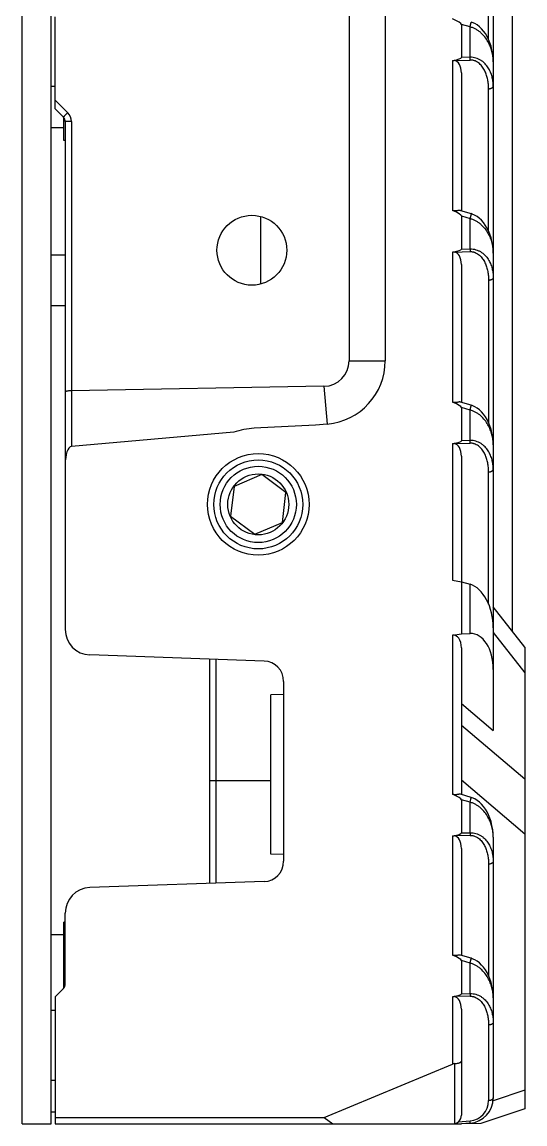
# Model space of a CAD drawing. Header units: millimetres. Extents: x 562 to 17351, y 2396 to 6995.
# Drawn here: x 2185.1 to 2224.7, y 3508 to 3594.7 of the extents above; entities that cross this region are included whole.
import ezdxf

# ---------------------------------------------------------------- set-up
doc = ezdxf.new("R2010")
doc.units = ezdxf.units.MM
doc.layers.add('02___PRT_ALL_AXES', color=7, linetype='Continuous')
doc.layers.add('_88746', color=7, linetype='Continuous')

msp = doc.modelspace()

# ---------------------------------------------------------------- linework, layer by layer
at = {"color": 7, "linetype": 'Continuous'}
for p, q in [((2223.732, 3806.66), (2223.732, 3546.748)), ((2222.232, 3802.594), (2222.232, 3538.921)), ((2221.867, 3593.282), (2221.867, 3597.719)), ((2213.732, 3597.408), (2213.732, 3568.011)), ((2210.89, 3595.807), (2210.89, 3568.011)), ((2220.407, 3594.278), (2219.732, 3594.48)), ((2219.732, 3594.48), (2219.732, 3591.869)), ((2220.407, 3591.886), (2220.407, 3594.278)), ((2219.032, 3591.639), (2219.032, 3579.835)), ((2219.166, 3591.64), (2220.407, 3591.672)), ((2220.407, 3591.886), (2219.732, 3591.869)), ((2219.732, 3590.654), (2219.732, 3579.812)), ((2187.732, 3587.829), (2187.732, 3589.579)), ((2221.867, 3578.206), (2221.867, 3589.408)), ((2187.732, 3588.523), (2188.726, 3587.529)), ((2187.732, 3587.829), (2188.386, 3587.175)), ((2189.019, 3586.822), (2188.532, 3586.822)), ((2188.532, 3586.822), (2188.532, 3546.857)), ((2189.019, 3586.822), (2189.019, 3565.641)), ((2203.932, 3574.047), (2203.932, 3579.361)), ((2219.657, 3579.834), (2220.487, 3579.586)), ((2219.732, 3579.405), (2220.407, 3579.202)), ((2219.732, 3579.405), (2219.732, 3576.794)), ((2220.407, 3576.811), (2220.407, 3579.202)), ((2219.732, 3576.794), (2220.407, 3576.811)), ((2219.032, 3576.563), (2219.032, 3564.76)), ((2219.166, 3576.565), (2220.407, 3576.597)), ((2219.732, 3575.579), (2219.732, 3564.737)), ((2221.867, 3574.333), (2221.867, 3563.132)), ((2210.89, 3568.011), (2213.732, 3568.011)), ((2189.017, 3565.641), (2189.017, 3561.267)), ((2208.908, 3565.998), (2189.019, 3565.641)), ((2208.908, 3565.998), (2209.168, 3563.03)), ((2220.487, 3564.51), (2219.657, 3564.759)), ((2220.407, 3564.127), (2219.732, 3564.329)), ((2219.732, 3564.329), (2219.732, 3561.718)), ((2220.407, 3561.735), (2220.407, 3564.127)), ((2208.238, 3562.948), (2203.418, 3562.696)), ((2209.168, 3563.03), (2208.238, 3562.948)), ((2201.803, 3562.385), (2189.017, 3561.267)), ((2219.032, 3561.488), (2219.032, 3550.735)), ((2219.166, 3561.49), (2220.407, 3561.521)), ((2220.407, 3561.735), (2219.732, 3561.718)), ((2219.732, 3560.503), (2219.732, 3546.527)), ((2204.012, 3559.054), (2201.837, 3558.122)), ((2205.908, 3557.637), (2204.012, 3559.054)), ((2221.867, 3548.855), (2221.867, 3559.257)), ((2201.837, 3558.122), (2201.557, 3555.771)), ((2205.628, 3555.286), (2205.908, 3557.637)), ((2201.557, 3555.771), (2203.452, 3554.353)), ((2203.452, 3554.353), (2205.628, 3555.286)), ((2219.032, 3550.735), (2219.732, 3550.621)), ((2219.732, 3550.621), (2220.407, 3550.419)), ((2220.407, 3546.544), (2220.407, 3550.419)), ((2224.732, 3545.479), (2222.232, 3548.652)), ((2219.032, 3546.413), (2219.732, 3546.527)), ((2219.032, 3546.413), (2219.032, 3533.897)), ((2219.732, 3546.527), (2220.407, 3546.544)), ((2222.232, 3546.622), (2224.732, 3543.448)), ((2224.732, 3545.479), (2224.732, 3509.14)), ((2204.188, 3544.379), (2190.463, 3544.859)), ((2219.732, 3545.428), (2219.732, 3533.874)), ((2199.932, 3526.88), (2199.932, 3544.528)), ((2200.422, 3526.897), (2200.422, 3544.511)), ((2205.732, 3542.78), (2205.732, 3528.628)), ((2219.732, 3541.044), (2222.232, 3538.921)), ((2224.732, 3535.074), (2219.732, 3539.32)), ((2204.732, 3534.953), (2199.932, 3534.953)), ((2224.732, 3530.749), (2219.732, 3534.995)), ((2220.487, 3533.648), (2219.657, 3533.897)), ((2220.407, 3533.265), (2219.732, 3533.467)), ((2219.732, 3533.467), (2219.732, 3530.856)), ((2220.407, 3530.873), (2220.407, 3533.265)), ((2219.732, 3530.856), (2220.407, 3530.873)), ((2219.032, 3530.626), (2219.032, 3521.241)), ((2220.407, 3530.659), (2219.166, 3530.627)), ((2222.232, 3530.525), (2222.232, 3510.005)), ((2219.732, 3529.641), (2219.732, 3521.218)), ((2221.867, 3528.395), (2221.867, 3519.613)), ((2204.188, 3527.029), (2190.463, 3526.549)), ((2188.532, 3518.961), (2188.532, 3524.55)), ((2220.487, 3520.992), (2219.657, 3521.241)), ((2220.407, 3520.609), (2219.732, 3520.811)), ((2219.732, 3520.811), (2219.732, 3518.2)), ((2220.407, 3518.217), (2220.407, 3520.609)), ((2188.386, 3518.607), (2187.732, 3517.954)), ((2187.732, 3517.954), (2187.732, 3507.954)), ((2219.032, 3517.97), (2219.032, 3512.662)), ((2220.407, 3518.003), (2219.166, 3517.971)), ((2219.732, 3518.2), (2220.407, 3518.217)), ((2219.732, 3516.985), (2219.732, 3508.654)), ((2221.867, 3515.739), (2221.867, 3509.791)), ((2208.932, 3508.454), (2219.032, 3512.662)), ((2219.186, 3512.7), (2219.186, 3507.971)), ((2224.732, 3510.608), (2222.217, 3509.776)), ((2224.732, 3509.14), (2221.266, 3507.994)), ((2187.732, 3508.454), (2208.932, 3508.454)), ((2208.932, 3508.454), (2209.607, 3507.954)), ((2219.481, 3508.116), (2220.407, 3508.197)), ((2187.732, 3507.954), (2219.032, 3507.954)), ((2219.105, 3507.954), (2219.732, 3507.954)), ((2220.407, 3508.013), (2219.732, 3507.954)), ((2221.266, 3507.994), (2219.732, 3507.954))]:
    msp.add_line(p, q, dxfattribs=at)
for points in [[(2222.232, 3591.538), (2222.224, 3591.806), (2222.191, 3592.139), (2222.136, 3592.457), (2222.061, 3592.756), (2221.969, 3593.035), (2221.863, 3593.294), (2221.744, 3593.531), (2221.613, 3593.748), (2221.469, 3593.948), (2221.313, 3594.129), (2221.145, 3594.29), (2220.966, 3594.428), (2220.779, 3594.541), (2220.585, 3594.628), (2220.487, 3594.661)], [(2222.232, 3576.463), (2222.224, 3576.733), (2222.191, 3577.065), (2222.136, 3577.382), (2222.06, 3577.683), (2221.967, 3577.965), (2221.859, 3578.227), (2221.737, 3578.467), (2221.604, 3578.686), (2221.459, 3578.885), (2221.302, 3579.065), (2221.134, 3579.223), (2220.957, 3579.359), (2220.77, 3579.47), (2220.577, 3579.555), (2220.487, 3579.586)], [(2222.232, 3561.387), (2222.224, 3561.655), (2222.191, 3561.989), (2222.136, 3562.306), (2222.061, 3562.605), (2221.969, 3562.885), (2221.863, 3563.143), (2221.744, 3563.38), (2221.613, 3563.598), (2221.469, 3563.797), (2221.313, 3563.978), (2221.145, 3564.139), (2220.966, 3564.277), (2220.779, 3564.39), (2220.585, 3564.477), (2220.487, 3564.51)], [(2222.232, 3530.525), (2222.224, 3530.792), (2222.191, 3531.126), (2222.136, 3531.443), (2222.061, 3531.743), (2221.969, 3532.022), (2221.863, 3532.28), (2221.744, 3532.517), (2221.613, 3532.735), (2221.469, 3532.935), (2221.313, 3533.116), (2221.145, 3533.276), (2220.966, 3533.414), (2220.779, 3533.528), (2220.585, 3533.615), (2220.487, 3533.648)], [(2222.232, 3517.869), (2222.224, 3518.137), (2222.191, 3518.47), (2222.136, 3518.787), (2222.061, 3519.087), (2221.969, 3519.366), (2221.863, 3519.624), (2221.744, 3519.862), (2221.613, 3520.079), (2221.469, 3520.279), (2221.313, 3520.46), (2221.145, 3520.62), (2220.966, 3520.758), (2220.779, 3520.872), (2220.585, 3520.959), (2220.487, 3520.992)]]:
    msp.add_lwpolyline(points, dxfattribs=at)
for radius in [4, 3.5, 2.4]:
    msp.add_circle((2203.732, 3556.704), radius, dxfattribs=at)
for centre, radius, start, end in [((2188.032, 3586.822), 0.5, 0, 45.00042), ((2188.019, 3586.822), 1, 0, 45), ((2208.732, 3568.011), 5, 275, 0), ((2203.732, 3556.704), 6, 93, 108.75533), ((2190.532, 3546.857), 2, 180, 268), ((2204.132, 3542.78), 1.6, 0, 88), ((2204.132, 3528.628), 1.6, 272, 0), ((2190.532, 3524.55), 2, 92, 180), ((2188.032, 3518.961), 0.5, 315, 0), ((2220.232, 3510.005), 2, 275, 0), ((2220.267, 3509.791), 1.6, 275.00005, 359.99995), ((2219.032, 3508.654), 0.7, 270, 360)]:
    msp.add_arc(centre, radius, start, end, dxfattribs=at)
for centre, major_axis, ratio, start_param, end_param in [((2215.143, 3595.847), (4.588, -1.377), 0.083503, 0.025059, 0.58464), ((2215.143, 3591.753), (-4.589, -0.117), 0.087128, 2.57979, 3.139371), ((2219.032, 3590.54), (0.119, 1.102), 0.625869, -1.399955, -0.020975), ((2215.143, 3580.772), (4.588, -1.377), 0.083503, 0.025059, 0.58464), ((2215.143, 3576.677), (4.589, 0.117), 0.087128, -0.561803, -0.002222), ((2219.032, 3575.465), (0.119, 1.102), 0.625869, -1.399955, -0.020975), ((2208.872, 3568.011), (2.018, 0), 0.997597, -1.552812, 0), ((2215.143, 3565.697), (4.588, -1.377), 0.083503, 0.025059, 0.58464), ((2189.032, 3559.848), (0, -1.419), 0.352375, -3.110774, -1.570796), ((2215.143, 3561.602), (-4.589, -0.117), 0.087128, 2.57979, 3.139371), ((2219.032, 3560.389), (0.119, 1.102), 0.625869, -1.399955, -0.020975), ((2220.232, 3547.32), (-0.34, 3.149), 0.625869, -1.741638, -0.258108), ((2219.032, 3545.314), (0.119, 1.102), 0.625869, -1.399955, 0.170842), ((2220.232, 3543.388), (0.34, 3.149), 0.625869, -1.399955, 0.083575), ((2215.143, 3534.834), (4.588, -1.377), 0.083503, 0.025059, 0.58464), ((2215.143, 3530.74), (4.589, 0.117), 0.087128, -0.561803, -0.002222), ((2219.032, 3529.527), (0.119, 1.102), 0.625869, -1.399955, -0.020975), ((2215.143, 3522.178), (4.588, -1.377), 0.083503, 0.025059, 0.58464), ((2215.143, 3518.084), (4.589, 0.117), 0.087128, -0.561803, -0.002222), ((2219.032, 3516.871), (0.119, 1.102), 0.625869, -1.399955, -0.020975), ((2219.032, 3511.568), (0.272, 1.121), 0.575257, 0.178431, 0.39937)]:
    msp.add_ellipse(centre, major_axis=major_axis, ratio=ratio, start_param=start_param, end_param=end_param, dxfattribs=at)
for points, knots in [([(2220.407, 3594.278), (2220.414, 3594.302), (2220.428, 3594.35), (2220.447, 3594.42), (2220.463, 3594.485), (2220.474, 3594.534), (2220.481, 3594.57), (2220.485, 3594.592), (2220.488, 3594.612), (2220.49, 3594.626), (2220.491, 3594.636), (2220.491, 3594.642), (2220.491, 3594.647), (2220.491, 3594.652), (2220.49, 3594.655), (2220.49, 3594.658), (2220.488, 3594.66), (2220.487, 3594.661), (2220.487, 3594.661)], [0, 0, 0, 0, 0.194087, 0.380069, 0.55108, 0.700836, 0.765999, 0.823888, 0.873984, 0.915878, 0.933647, 0.94926, 0.962709, 0.974003, 0.983177, 0.990338, 0.995744, 1, 1, 1, 1]), ([(2222.232, 3591.538), (2222.232, 3591.672), (2222.215, 3591.943), (2222.139, 3592.345), (2222.01, 3592.742), (2221.827, 3593.128), (2221.582, 3593.496), (2221.323, 3593.774), (2221.079, 3593.969), (2220.874, 3594.1), (2220.649, 3594.207), (2220.489, 3594.258), (2220.407, 3594.278)], [0, 0, 0, 0, 0.114157, 0.229711, 0.347349, 0.467857, 0.592213, 0.721633, 0.78874, 0.857568, 0.928087, 1, 1, 1, 1]), ([(2219.032, 3591.639), (2219.054, 3591.642), (2219.099, 3591.647), (2219.144, 3591.644), (2219.166, 3591.64)], [0, 0, 0, 0, 0.502289, 1, 1, 1, 1]), ([(2222.232, 3589.622), (2222.232, 3589.747), (2222.221, 3589.936), (2222.183, 3590.183), (2222.128, 3590.429), (2222.026, 3590.731), (2221.878, 3591.016), (2221.728, 3591.229), (2221.596, 3591.381), (2221.446, 3591.521), (2221.275, 3591.646), (2221.083, 3591.751), (2220.871, 3591.831), (2220.643, 3591.879), (2220.486, 3591.888), (2220.407, 3591.886)], [0, 0, 0, 0, 0.115995, 0.173963, 0.232018, 0.348771, 0.46744, 0.528045, 0.589806, 0.653038, 0.718084, 0.785268, 0.854787, 0.926541, 1, 1, 1, 1]), ([(2220.407, 3591.672), (2220.408, 3591.706), (2220.409, 3591.778), (2220.408, 3591.849), (2220.407, 3591.886)], [0, 0, 0, 0, 0.479364, 1, 1, 1, 1]), ([(2221.867, 3589.408), (2221.867, 3589.527), (2221.856, 3589.766), (2221.806, 3590.121), (2221.732, 3590.41), (2221.652, 3590.636), (2221.58, 3590.802), (2221.495, 3590.963), (2221.362, 3591.169), (2221.195, 3591.359), (2220.99, 3591.512), (2220.843, 3591.588), (2220.716, 3591.633), (2220.616, 3591.657), (2220.512, 3591.671), (2220.442, 3591.673), (2220.407, 3591.672)], [0, 0, 0, 0, 0.120259, 0.240287, 0.360446, 0.420758, 0.481329, 0.542282, 0.603781, 0.72918, 0.793974, 0.860614, 0.894755, 0.929412, 0.964534, 1, 1, 1, 1]), ([(2221.867, 3589.408), (2221.892, 3589.409), (2221.939, 3589.414), (2222.008, 3589.428), (2222.071, 3589.448), (2222.126, 3589.474), (2222.172, 3589.506), (2222.206, 3589.541), (2222.224, 3589.575), (2222.231, 3589.602), (2222.232, 3589.615), (2222.232, 3589.622)], [0, 0, 0, 0, 0.159673, 0.31372, 0.458654, 0.591786, 0.711428, 0.817466, 0.911989, 0.956472, 1, 1, 1, 1]), ([(2188.726, 3587.529), (2188.704, 3587.506), (2188.659, 3587.462), (2188.605, 3587.407), (2188.564, 3587.365), (2188.535, 3587.335), (2188.508, 3587.308), (2188.483, 3587.282), (2188.461, 3587.259), (2188.441, 3587.238), (2188.427, 3587.223), (2188.417, 3587.212), (2188.41, 3587.204), (2188.404, 3587.198), (2188.399, 3587.192), (2188.395, 3587.188), (2188.392, 3587.184), (2188.389, 3587.18), (2188.387, 3587.178), (2188.386, 3587.176), (2188.386, 3587.176), (2188.386, 3587.175), (2188.386, 3587.175)], [0, 0, 0, 0, 0.195909, 0.38376, 0.472438, 0.556507, 0.635161, 0.70767, 0.773345, 0.831581, 0.881819, 0.903794, 0.923602, 0.941191, 0.956527, 0.969577, 0.980309, 0.988699, 0.99474, 0.998445, 0.999454, 1, 1, 1, 1]), ([(2219.657, 3579.834), (2219.65, 3579.837), (2219.633, 3579.84), (2219.607, 3579.842), (2219.578, 3579.841), (2219.546, 3579.837), (2219.512, 3579.832), (2219.462, 3579.824), (2219.41, 3579.813), (2219.355, 3579.804), (2219.311, 3579.798), (2219.266, 3579.794), (2219.219, 3579.792), (2219.172, 3579.795), (2219.124, 3579.803), (2219.078, 3579.816), (2219.047, 3579.828), (2219.032, 3579.835)], [0, 0, 0, 0, 0.037591, 0.079248, 0.125257, 0.175575, 0.22996, 0.288084, 0.414107, 0.481299, 0.550839, 0.622431, 0.695789, 0.770586, 0.846501, 0.923108, 1, 1, 1, 1]), ([(2220.487, 3579.586), (2220.487, 3579.585), (2220.488, 3579.585), (2220.49, 3579.583), (2220.49, 3579.58), (2220.491, 3579.576), (2220.491, 3579.572), (2220.491, 3579.567), (2220.491, 3579.56), (2220.49, 3579.551), (2220.488, 3579.536), (2220.485, 3579.517), (2220.481, 3579.494), (2220.474, 3579.459), (2220.463, 3579.41), (2220.447, 3579.345), (2220.428, 3579.275), (2220.414, 3579.227), (2220.407, 3579.202)], [0, 0, 0, 0, 0.004256, 0.009662, 0.016824, 0.025998, 0.037292, 0.050742, 0.066354, 0.084123, 0.126018, 0.176114, 0.234003, 0.299166, 0.448923, 0.619932, 0.805914, 1, 1, 1, 1]), ([(2220.407, 3579.202), (2220.489, 3579.183), (2220.649, 3579.131), (2220.874, 3579.024), (2221.079, 3578.894), (2221.323, 3578.698), (2221.582, 3578.421), (2221.827, 3578.053), (2222.01, 3577.667), (2222.139, 3577.27), (2222.215, 3576.867), (2222.232, 3576.597), (2222.232, 3576.463)], [0, 0, 0, 0, 0.071907, 0.142424, 0.211255, 0.278364, 0.407788, 0.532146, 0.652655, 0.770291, 0.885844, 1, 1, 1, 1]), ([(2220.407, 3576.811), (2220.486, 3576.812), (2220.643, 3576.804), (2220.871, 3576.755), (2221.083, 3576.676), (2221.275, 3576.571), (2221.446, 3576.446), (2221.596, 3576.306), (2221.728, 3576.154), (2221.878, 3575.941), (2222.026, 3575.655), (2222.148, 3575.294), (2222.217, 3574.923), (2222.232, 3574.672), (2222.232, 3574.547)], [0, 0, 0, 0, 0.073456, 0.145212, 0.214736, 0.281927, 0.34698, 0.410217, 0.471982, 0.532592, 0.651272, 0.768029, 0.883995, 1, 1, 1, 1]), ([(2220.407, 3576.811), (2220.408, 3576.774), (2220.409, 3576.702), (2220.408, 3576.631), (2220.407, 3576.597)], [0, 0, 0, 0, 0.520636, 1, 1, 1, 1]), ([(2219.032, 3576.563), (2219.054, 3576.567), (2219.099, 3576.571), (2219.144, 3576.568), (2219.166, 3576.565)], [0, 0, 0, 0, 0.502289, 1, 1, 1, 1]), ([(2220.407, 3576.597), (2220.442, 3576.598), (2220.512, 3576.596), (2220.616, 3576.582), (2220.716, 3576.557), (2220.843, 3576.513), (2220.99, 3576.437), (2221.195, 3576.283), (2221.362, 3576.094), (2221.495, 3575.887), (2221.608, 3575.673), (2221.718, 3575.393), (2221.806, 3575.045), (2221.856, 3574.691), (2221.867, 3574.452), (2221.867, 3574.333)], [0, 0, 0, 0, 0.035465, 0.070586, 0.105244, 0.139388, 0.206036, 0.270837, 0.39625, 0.457756, 0.518712, 0.639533, 0.759696, 0.879732, 1, 1, 1, 1]), ([(2222.232, 3574.547), (2222.232, 3574.54), (2222.231, 3574.527), (2222.224, 3574.499), (2222.206, 3574.466), (2222.172, 3574.43), (2222.126, 3574.399), (2222.071, 3574.373), (2222.008, 3574.352), (2221.939, 3574.338), (2221.892, 3574.334), (2221.867, 3574.333)], [0, 0, 0, 0, 0.043528, 0.088011, 0.182534, 0.288572, 0.408214, 0.541346, 0.68628, 0.840327, 1, 1, 1, 1]), ([(2189.017, 3565.641), (2189.001, 3565.641), (2188.969, 3565.641), (2188.921, 3565.639), (2188.875, 3565.637), (2188.816, 3565.633), (2188.748, 3565.626), (2188.686, 3565.616), (2188.641, 3565.607), (2188.614, 3565.6), (2188.589, 3565.593), (2188.569, 3565.585), (2188.554, 3565.577), (2188.543, 3565.57), (2188.537, 3565.564), (2188.535, 3565.559), (2188.533, 3565.555), (2188.532, 3565.552), (2188.532, 3565.55)], [0, 0, 0, 0, 0.095511, 0.189885, 0.282176, 0.37155, 0.538354, 0.684491, 0.7483, 0.805285, 0.855097, 0.897515, 0.932511, 0.960386, 0.971934, 0.982146, 0.99135, 1, 1, 1, 1]), ([(2219.657, 3564.759), (2219.65, 3564.761), (2219.633, 3564.765), (2219.607, 3564.766), (2219.578, 3564.765), (2219.546, 3564.762), (2219.512, 3564.757), (2219.462, 3564.748), (2219.41, 3564.738), (2219.355, 3564.729), (2219.311, 3564.722), (2219.266, 3564.718), (2219.219, 3564.717), (2219.172, 3564.72), (2219.124, 3564.728), (2219.078, 3564.741), (2219.047, 3564.753), (2219.032, 3564.76)], [0, 0, 0, 0, 0.037591, 0.079248, 0.125257, 0.175575, 0.22996, 0.288084, 0.414107, 0.481299, 0.550839, 0.622431, 0.695789, 0.770586, 0.846501, 0.923108, 1, 1, 1, 1]), ([(2220.407, 3564.127), (2220.414, 3564.152), (2220.428, 3564.2), (2220.447, 3564.27), (2220.463, 3564.334), (2220.474, 3564.384), (2220.481, 3564.419), (2220.485, 3564.441), (2220.488, 3564.461), (2220.49, 3564.475), (2220.491, 3564.485), (2220.491, 3564.491), (2220.491, 3564.496), (2220.491, 3564.501), (2220.49, 3564.505), (2220.49, 3564.507), (2220.488, 3564.509), (2220.487, 3564.51), (2220.487, 3564.51)], [0, 0, 0, 0, 0.194087, 0.380069, 0.55108, 0.700836, 0.765999, 0.823888, 0.873984, 0.915878, 0.933647, 0.94926, 0.962709, 0.974003, 0.983177, 0.990338, 0.995744, 1, 1, 1, 1]), ([(2222.232, 3561.387), (2222.232, 3561.522), (2222.215, 3561.792), (2222.139, 3562.194), (2222.01, 3562.591), (2221.827, 3562.977), (2221.582, 3563.345), (2221.323, 3563.623), (2221.079, 3563.818), (2220.874, 3563.949), (2220.649, 3564.056), (2220.489, 3564.107), (2220.407, 3564.127)], [0, 0, 0, 0, 0.114157, 0.229711, 0.347349, 0.467857, 0.592213, 0.721633, 0.78874, 0.857568, 0.928087, 1, 1, 1, 1]), ([(2219.032, 3561.488), (2219.054, 3561.492), (2219.099, 3561.496), (2219.144, 3561.493), (2219.166, 3561.49)], [0, 0, 0, 0, 0.502304, 1, 1, 1, 1]), ([(2222.232, 3559.471), (2222.232, 3559.597), (2222.221, 3559.785), (2222.183, 3560.033), (2222.128, 3560.278), (2222.026, 3560.58), (2221.878, 3560.865), (2221.728, 3561.078), (2221.596, 3561.23), (2221.446, 3561.371), (2221.275, 3561.495), (2221.083, 3561.6), (2220.871, 3561.68), (2220.643, 3561.728), (2220.486, 3561.737), (2220.407, 3561.735)], [0, 0, 0, 0, 0.115995, 0.173963, 0.232018, 0.348771, 0.46744, 0.528045, 0.589806, 0.653038, 0.718084, 0.785268, 0.854787, 0.926541, 1, 1, 1, 1]), ([(2220.407, 3561.521), (2220.408, 3561.555), (2220.409, 3561.627), (2220.408, 3561.698), (2220.407, 3561.735)], [0, 0, 0, 0, 0.479364, 1, 1, 1, 1]), ([(2221.867, 3559.257), (2221.867, 3559.377), (2221.856, 3559.615), (2221.806, 3559.97), (2221.732, 3560.26), (2221.652, 3560.485), (2221.58, 3560.651), (2221.495, 3560.812), (2221.362, 3561.019), (2221.195, 3561.208), (2220.99, 3561.361), (2220.843, 3561.438), (2220.716, 3561.482), (2220.616, 3561.506), (2220.512, 3561.52), (2220.442, 3561.522), (2220.407, 3561.521)], [0, 0, 0, 0, 0.120259, 0.240287, 0.360446, 0.420758, 0.481329, 0.542282, 0.603781, 0.72918, 0.793974, 0.860614, 0.894755, 0.929412, 0.964534, 1, 1, 1, 1]), ([(2221.867, 3559.257), (2221.892, 3559.258), (2221.939, 3559.263), (2222.008, 3559.277), (2222.071, 3559.297), (2222.126, 3559.324), (2222.172, 3559.355), (2222.206, 3559.391), (2222.224, 3559.424), (2222.231, 3559.451), (2222.232, 3559.465), (2222.232, 3559.471)], [0, 0, 0, 0, 0.159673, 0.31372, 0.458654, 0.591786, 0.711428, 0.817466, 0.911989, 0.956472, 1, 1, 1, 1]), ([(2219.657, 3533.897), (2219.65, 3533.899), (2219.633, 3533.902), (2219.607, 3533.904), (2219.578, 3533.903), (2219.546, 3533.899), (2219.512, 3533.894), (2219.462, 3533.886), (2219.41, 3533.876), (2219.355, 3533.866), (2219.311, 3533.86), (2219.266, 3533.856), (2219.219, 3533.854), (2219.172, 3533.857), (2219.124, 3533.865), (2219.078, 3533.879), (2219.047, 3533.89), (2219.032, 3533.897)], [0, 0, 0, 0, 0.037591, 0.079248, 0.125257, 0.175575, 0.22996, 0.288084, 0.414107, 0.481299, 0.550839, 0.622431, 0.695789, 0.770586, 0.846501, 0.923108, 1, 1, 1, 1]), ([(2220.407, 3533.265), (2220.414, 3533.289), (2220.428, 3533.337), (2220.447, 3533.407), (2220.463, 3533.472), (2220.474, 3533.521), (2220.481, 3533.556), (2220.485, 3533.579), (2220.488, 3533.598), (2220.49, 3533.613), (2220.491, 3533.622), (2220.491, 3533.629), (2220.491, 3533.634), (2220.491, 3533.638), (2220.49, 3533.642), (2220.49, 3533.645), (2220.488, 3533.647), (2220.487, 3533.647), (2220.487, 3533.648)], [0, 0, 0, 0, 0.194087, 0.380069, 0.55108, 0.700836, 0.765999, 0.823888, 0.873984, 0.915878, 0.933647, 0.94926, 0.962709, 0.974003, 0.983177, 0.990338, 0.995744, 1, 1, 1, 1]), ([(2222.232, 3530.525), (2222.232, 3530.659), (2222.215, 3530.929), (2222.139, 3531.332), (2222.01, 3531.729), (2221.827, 3532.115), (2221.582, 3532.483), (2221.323, 3532.76), (2221.079, 3532.956), (2220.874, 3533.086), (2220.649, 3533.194), (2220.489, 3533.245), (2220.407, 3533.265)], [0, 0, 0, 0, 0.114157, 0.229711, 0.347349, 0.467857, 0.592213, 0.721633, 0.78874, 0.857568, 0.928087, 1, 1, 1, 1]), ([(2220.407, 3530.873), (2220.486, 3530.874), (2220.643, 3530.866), (2220.871, 3530.817), (2221.083, 3530.738), (2221.275, 3530.633), (2221.446, 3530.508), (2221.596, 3530.368), (2221.728, 3530.216), (2221.878, 3530.003), (2222.026, 3529.718), (2222.148, 3529.356), (2222.217, 3528.985), (2222.232, 3528.734), (2222.232, 3528.609)], [0, 0, 0, 0, 0.073456, 0.145212, 0.214736, 0.281927, 0.34698, 0.410217, 0.471982, 0.532592, 0.651272, 0.768029, 0.883995, 1, 1, 1, 1]), ([(2220.407, 3530.873), (2220.408, 3530.836), (2220.409, 3530.764), (2220.408, 3530.693), (2220.407, 3530.659)], [0, 0, 0, 0, 0.520636, 1, 1, 1, 1]), ([(2219.032, 3530.626), (2219.054, 3530.629), (2219.099, 3530.633), (2219.144, 3530.63), (2219.166, 3530.627)], [0, 0, 0, 0, 0.502289, 1, 1, 1, 1]), ([(2220.407, 3530.659), (2220.442, 3530.66), (2220.512, 3530.658), (2220.616, 3530.644), (2220.716, 3530.62), (2220.843, 3530.575), (2220.99, 3530.499), (2221.195, 3530.345), (2221.362, 3530.156), (2221.495, 3529.949), (2221.608, 3529.736), (2221.718, 3529.455), (2221.806, 3529.107), (2221.856, 3528.753), (2221.867, 3528.514), (2221.867, 3528.395)], [0, 0, 0, 0, 0.035465, 0.070586, 0.105244, 0.139388, 0.206036, 0.270837, 0.39625, 0.457756, 0.518712, 0.639533, 0.759696, 0.879732, 1, 1, 1, 1]), ([(2222.232, 3528.609), (2222.232, 3528.602), (2222.231, 3528.589), (2222.224, 3528.562), (2222.206, 3528.528), (2222.172, 3528.493), (2222.126, 3528.461), (2222.071, 3528.435), (2222.008, 3528.414), (2221.939, 3528.4), (2221.892, 3528.396), (2221.867, 3528.395)], [0, 0, 0, 0, 0.043528, 0.088011, 0.182534, 0.288572, 0.408214, 0.541346, 0.68628, 0.840327, 1, 1, 1, 1]), ([(2219.657, 3521.241), (2219.65, 3521.243), (2219.633, 3521.246), (2219.607, 3521.248), (2219.578, 3521.247), (2219.546, 3521.244), (2219.512, 3521.238), (2219.462, 3521.23), (2219.41, 3521.22), (2219.355, 3521.21), (2219.311, 3521.204), (2219.266, 3521.2), (2219.219, 3521.199), (2219.172, 3521.201), (2219.124, 3521.209), (2219.078, 3521.223), (2219.047, 3521.235), (2219.032, 3521.241)], [0, 0, 0, 0, 0.037591, 0.079248, 0.125257, 0.175575, 0.22996, 0.288084, 0.414107, 0.481299, 0.550839, 0.622431, 0.695789, 0.770586, 0.846501, 0.923108, 1, 1, 1, 1]), ([(2220.407, 3520.609), (2220.414, 3520.633), (2220.428, 3520.681), (2220.447, 3520.751), (2220.463, 3520.816), (2220.474, 3520.865), (2220.481, 3520.9), (2220.485, 3520.923), (2220.488, 3520.942), (2220.49, 3520.957), (2220.491, 3520.967), (2220.491, 3520.973), (2220.491, 3520.978), (2220.491, 3520.983), (2220.49, 3520.986), (2220.49, 3520.989), (2220.488, 3520.991), (2220.487, 3520.992), (2220.487, 3520.992)], [0, 0, 0, 0, 0.194087, 0.380069, 0.55108, 0.700836, 0.765999, 0.823888, 0.873984, 0.915878, 0.933647, 0.94926, 0.962709, 0.974003, 0.983177, 0.990338, 0.995744, 1, 1, 1, 1]), ([(2222.232, 3517.869), (2222.232, 3518.003), (2222.215, 3518.274), (2222.139, 3518.676), (2222.01, 3519.073), (2221.827, 3519.459), (2221.582, 3519.827), (2221.323, 3520.104), (2221.079, 3520.3), (2220.874, 3520.43), (2220.649, 3520.538), (2220.489, 3520.589), (2220.407, 3520.609)], [0, 0, 0, 0, 0.114157, 0.229711, 0.347349, 0.467857, 0.592213, 0.721633, 0.78874, 0.857568, 0.928087, 1, 1, 1, 1]), ([(2219.032, 3517.97), (2219.054, 3517.973), (2219.099, 3517.977), (2219.144, 3517.974), (2219.166, 3517.971)], [0, 0, 0, 0, 0.502289, 1, 1, 1, 1]), ([(2220.407, 3518.217), (2220.486, 3518.219), (2220.643, 3518.21), (2220.871, 3518.161), (2221.083, 3518.082), (2221.275, 3517.977), (2221.446, 3517.852), (2221.596, 3517.712), (2221.728, 3517.56), (2221.878, 3517.347), (2222.026, 3517.062), (2222.148, 3516.7), (2222.217, 3516.329), (2222.232, 3516.078), (2222.232, 3515.953)], [0, 0, 0, 0, 0.073456, 0.145212, 0.214736, 0.281927, 0.34698, 0.410217, 0.471982, 0.532592, 0.651272, 0.768029, 0.883995, 1, 1, 1, 1]), ([(2220.407, 3518.217), (2220.408, 3518.18), (2220.409, 3518.108), (2220.408, 3518.037), (2220.407, 3518.003)], [0, 0, 0, 0, 0.520636, 1, 1, 1, 1]), ([(2220.407, 3518.003), (2220.442, 3518.004), (2220.512, 3518.002), (2220.616, 3517.988), (2220.716, 3517.964), (2220.843, 3517.919), (2220.99, 3517.843), (2221.195, 3517.69), (2221.362, 3517.5), (2221.495, 3517.293), (2221.608, 3517.08), (2221.718, 3516.8), (2221.806, 3516.452), (2221.856, 3516.097), (2221.867, 3515.858), (2221.867, 3515.739)], [0, 0, 0, 0, 0.035465, 0.070586, 0.105244, 0.139388, 0.206036, 0.270837, 0.39625, 0.457756, 0.518712, 0.639533, 0.759696, 0.879732, 1, 1, 1, 1]), ([(2222.232, 3515.953), (2222.232, 3515.946), (2222.231, 3515.933), (2222.224, 3515.906), (2222.206, 3515.872), (2222.172, 3515.837), (2222.126, 3515.805), (2222.071, 3515.779), (2222.008, 3515.758), (2221.939, 3515.745), (2221.892, 3515.74), (2221.867, 3515.739)], [0, 0, 0, 0, 0.043528, 0.088011, 0.182534, 0.288572, 0.408214, 0.541346, 0.68628, 0.840327, 1, 1, 1, 1]), ([(2219.186, 3512.7), (2219.224, 3512.702), (2219.298, 3512.709), (2219.404, 3512.725), (2219.498, 3512.745), (2219.568, 3512.766), (2219.616, 3512.786), (2219.646, 3512.8), (2219.672, 3512.816), (2219.694, 3512.831), (2219.711, 3512.848), (2219.723, 3512.865), (2219.731, 3512.882), (2219.732, 3512.894), (2219.732, 3512.899)], [0, 0, 0, 0, 0.188559, 0.364475, 0.523328, 0.661698, 0.722501, 0.777496, 0.826676, 0.870185, 0.908383, 0.941943, 0.971959, 1, 1, 1, 1]), ([(2222.232, 3510.005), (2222.232, 3509.999), (2222.231, 3509.985), (2222.224, 3509.958), (2222.206, 3509.925), (2222.172, 3509.889), (2222.126, 3509.858), (2222.071, 3509.831), (2222.008, 3509.811), (2221.939, 3509.797), (2221.892, 3509.792), (2221.867, 3509.791)], [0, 0, 0, 0, 0.043528, 0.088011, 0.182534, 0.288572, 0.408214, 0.541346, 0.68628, 0.840327, 1, 1, 1, 1]), ([(2220.407, 3508.013), (2220.407, 3508.013), (2220.408, 3508.014), (2220.408, 3508.015), (2220.409, 3508.017), (2220.41, 3508.021), (2220.411, 3508.029), (2220.411, 3508.043), (2220.412, 3508.064), (2220.411, 3508.091), (2220.41, 3508.122), (2220.409, 3508.158), (2220.407, 3508.184), (2220.407, 3508.197)], [0, 0, 0, 0, 0.007686, 0.013846, 0.021863, 0.043757, 0.073655, 0.157322, 0.271995, 0.415972, 0.58711, 0.782895, 1, 1, 1, 1])]:
    msp.add_open_spline(points, degree=3, knots=knots, dxfattribs=at)
at = {"layer": '02___PRT_ALL_AXES', "color": 7, "linetype": 'Continuous'}
for p, q in [((2205.732, 3541.759), (2204.732, 3541.733)), ((2204.732, 3529.175), (2204.732, 3541.733)), ((2205.732, 3529.149), (2204.732, 3529.175))]:
    msp.add_line(p, q, dxfattribs=at)
for centre, radius in [((2203.232, 3576.704), 2.75), ((2203.732, 3556.704), 3)]:
    msp.add_circle(centre, radius, dxfattribs=at)
at = {"layer": '_88746', "color": 7, "linetype": 'Continuous'}
for p, q in [((2185.132, 3507.954), (2185.132, 3676.704)), ((2187.432, 3507.954), (2187.432, 3676.704)), ((2187.732, 3589.579), (2187.732, 3595.079)), ((2187.732, 3589.579), (2187.432, 3589.579)), ((2188.432, 3585.329), (2188.432, 3587.121)), ((2188.432, 3586.329), (2187.432, 3586.329)), ((2188.532, 3585.329), (2188.432, 3585.329)), ((2188.532, 3576.329), (2187.432, 3576.329)), ((2188.532, 3572.329), (2187.432, 3572.329)), ((2188.532, 3523.829), (2188.432, 3523.829)), ((2188.432, 3518.662), (2188.432, 3523.829)), ((2188.432, 3522.829), (2187.432, 3522.829)), ((2187.732, 3516.884), (2187.432, 3516.884)), ((2187.732, 3511.384), (2187.432, 3511.384)), ((2187.732, 3508.884), (2187.432, 3508.884)), ((2185.132, 3507.954), (2187.432, 3507.954))]:
    msp.add_line(p, q, dxfattribs=at)

doc.saveas('drawing.dxf')
